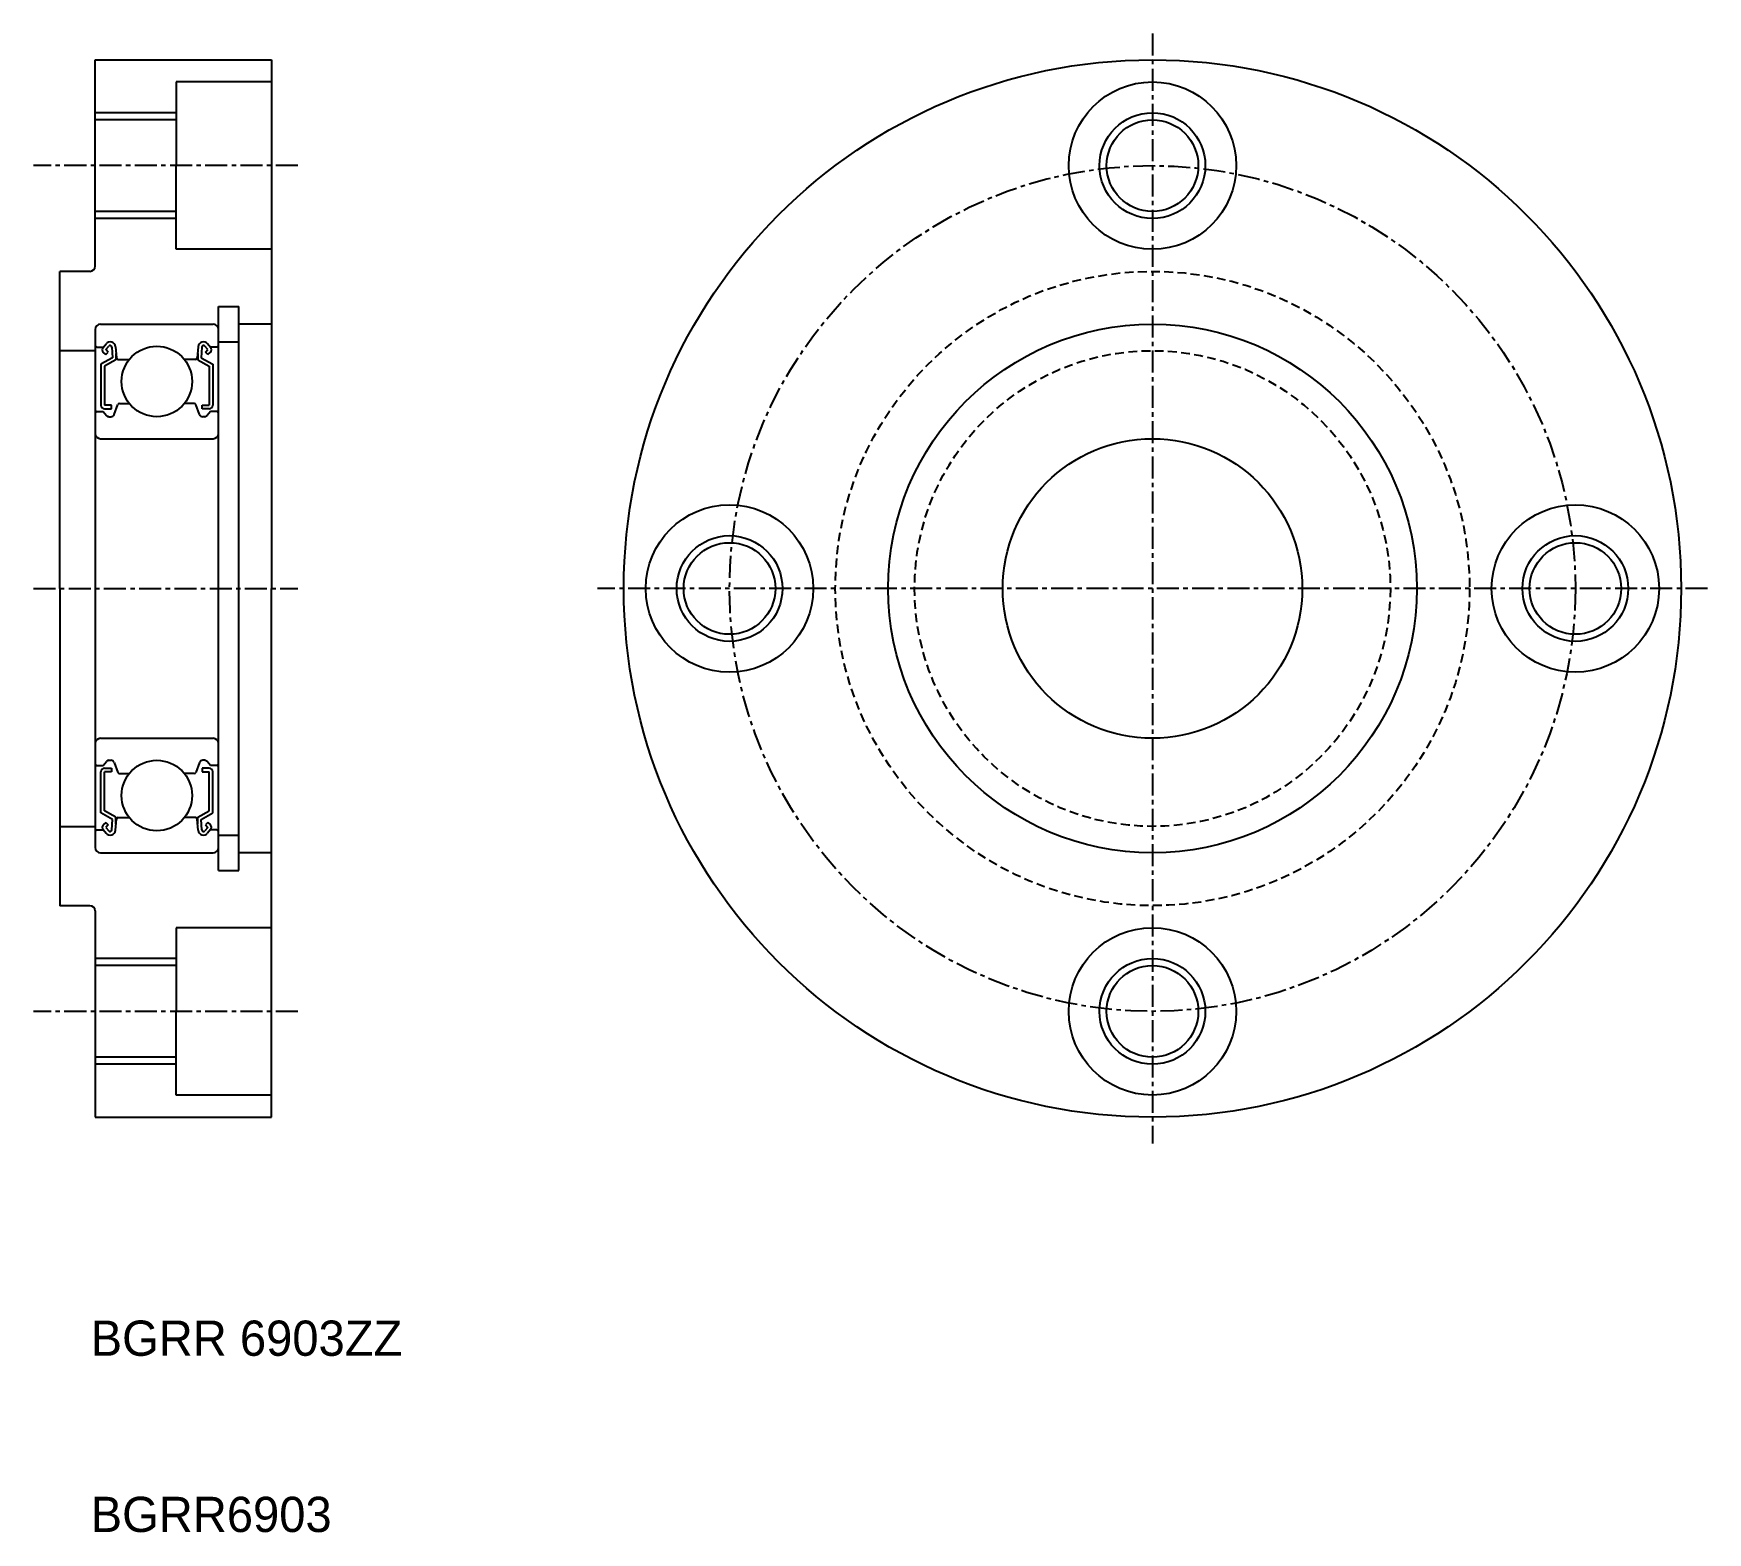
# Model space of a CAD drawing. Extents: x 138.5 to 233.5, y 56.9 to 142.
import ezdxf

# ---------------------------------------------------------------- set-up
doc = ezdxf.new("R2010")
doc.units = 0
doc.linetypes.add('CENTER', pattern=[2, 1.25, -0.25, 0.25, -0.25])
doc.linetypes.add('DASHED', pattern=[0.75, 0.5, -0.25])
doc.layers.get('0').update_dxf_attribs({"linetype": 'CONTINUOUS'})
doc.layers.add('CENTER', color=1, linetype='CENTER')

msp = doc.modelspace()

# ---------------------------------------------------------------- linework, layer by layer
at = {"color": 7, "linetype": 'CONTINUOUS'}
for p, q in [((141.981, 128.799), (141.981, 140.499)), ((141.981, 140.499), (151.981, 140.499)), ((151.981, 140.499), (151.981, 110.499)), ((151.981, 139.249), (146.581, 139.249)), ((146.581, 139.249), (146.581, 134.499)), ((146.581, 137.099), (141.981, 137.099)), ((146.581, 129.749), (146.581, 134.499)), ((146.581, 131.899), (141.981, 131.899)), ((151.981, 129.749), (146.581, 129.749)), ((139.981, 110.499), (139.981, 128.499)), ((141.681, 128.499), (139.981, 128.499)), ((148.981, 94.499), (148.981, 126.499)), ((148.981, 126.499), (150.141, 126.499)), ((150.141, 94.499), (150.141, 126.499)), ((142.281, 125.499), (148.681, 125.499)), ((151.981, 125.499), (150.141, 125.499)), ((141.981, 125.199), (141.981, 95.799)), ((148.981, 124.499), (150.141, 124.499)), ((139.981, 123.999), (141.981, 123.999)), ((142.081, 124.199), (142.441, 124.199)), ((142.962, 123.6), (142.312, 123.224)), ((142.429, 124.185), (142.6, 124.389)), ((142.583, 123.774), (142.441, 123.915)), ((142.583, 124.057), (142.753, 124.259)), ((142.724, 123.916), (142.583, 124.057)), ((142.583, 123.774), (142.724, 123.916)), ((142.929, 124.2), (142.962, 123.6)), ((143.129, 124.223), (143.184, 123.59)), ((143.162, 123.845), (143.162, 123.484)), ((147.832, 124.223), (147.778, 123.59)), ((147.8, 123.845), (147.8, 123.484)), ((148.032, 124.2), (148, 123.6)), ((148, 123.6), (148.65, 123.224)), ((148.379, 124.057), (148.209, 124.259)), ((148.238, 123.916), (148.379, 124.057)), ((148.379, 123.774), (148.238, 123.916)), ((148.532, 124.185), (148.361, 124.389)), ((148.379, 123.774), (148.52, 123.915)), ((148.881, 124.199), (148.521, 124.199)), ((142.312, 123.224), (142.312, 120.899)), ((143.162, 123.484), (142.512, 123.109)), ((142.512, 123.109), (142.512, 120.899)), ((143.283, 123.499), (143.919, 123.499)), ((147.678, 123.499), (147.042, 123.499)), ((147.8, 123.484), (148.45, 123.109)), ((148.45, 123.109), (148.45, 120.899)), ((148.65, 123.224), (148.65, 120.899)), ((142.912, 120.899), (142.512, 120.899)), ((142.512, 120.699), (142.912, 120.699)), ((142.912, 120.699), (142.912, 120.899)), ((143.059, 120.38), (143.261, 120.933)), ((143.355, 120.999), (143.919, 120.999)), ((147.607, 120.999), (147.042, 120.999)), ((147.902, 120.38), (147.701, 120.933)), ((148.05, 120.899), (148.45, 120.899)), ((148.05, 120.699), (148.05, 120.899)), ((148.45, 120.699), (148.05, 120.699)), ((142.081, 120.549), (142.431, 120.549)), ((142.431, 120.549), (142.622, 120.32)), ((142.775, 120.249), (142.872, 120.249)), ((148.186, 120.249), (148.09, 120.249)), ((148.531, 120.549), (148.339, 120.32)), ((148.881, 120.549), (148.531, 120.549)), ((142.281, 118.999), (148.681, 118.999)), ((139.981, 110.499), (139.981, 92.499)), ((151.981, 80.499), (151.981, 110.499)), ((142.281, 101.999), (148.681, 101.999)), ((142.775, 100.749), (142.872, 100.749)), ((148.186, 100.749), (148.09, 100.749)), ((142.081, 100.449), (142.431, 100.449)), ((142.312, 97.774), (142.312, 100.099)), ((142.431, 100.449), (142.622, 100.677)), ((142.512, 100.299), (142.912, 100.299)), ((142.912, 100.099), (142.512, 100.099)), ((142.512, 97.889), (142.512, 100.099)), ((142.912, 100.299), (142.912, 100.099)), ((143.059, 100.617), (143.261, 100.065)), ((143.355, 99.999), (143.919, 99.999)), ((147.607, 99.999), (147.042, 99.999)), ((147.902, 100.617), (147.701, 100.065)), ((148.45, 100.299), (148.05, 100.299)), ((148.05, 100.299), (148.05, 100.099)), ((148.05, 100.099), (148.45, 100.099)), ((148.531, 100.449), (148.339, 100.677)), ((148.45, 97.889), (148.45, 100.099)), ((148.881, 100.449), (148.531, 100.449)), ((148.65, 97.774), (148.65, 100.099)), ((143.162, 97.514), (142.512, 97.889)), ((147.8, 97.514), (148.45, 97.889)), ((139.981, 96.999), (141.981, 96.999)), ((142.962, 97.398), (142.312, 97.774)), ((142.583, 97.224), (142.441, 97.082)), ((142.583, 97.224), (142.724, 97.082)), ((142.724, 97.082), (142.583, 96.941)), ((142.583, 96.941), (142.753, 96.739)), ((142.929, 96.798), (142.962, 97.398)), ((143.129, 96.775), (143.184, 97.408)), ((143.162, 97.153), (143.162, 97.514)), ((143.283, 97.499), (143.919, 97.499)), ((143.442, 97.499), (143.442, 97.499)), ((143.601, 97.499), (143.601, 97.499)), ((147.678, 97.499), (147.042, 97.499)), ((147.832, 96.775), (147.778, 97.408)), ((147.8, 97.153), (147.8, 97.514)), ((148, 97.398), (148.65, 97.774)), ((148.032, 96.798), (148, 97.398)), ((148.379, 96.941), (148.209, 96.739)), ((148.379, 97.224), (148.238, 97.082)), ((148.238, 97.082), (148.379, 96.941)), ((148.379, 97.224), (148.52, 97.082)), ((142.081, 96.799), (142.441, 96.799)), ((142.429, 96.813), (142.6, 96.608)), ((148.532, 96.813), (148.361, 96.608)), ((148.881, 96.799), (148.521, 96.799)), ((148.981, 96.499), (150.141, 96.499)), ((142.281, 95.499), (148.681, 95.499)), ((151.981, 95.499), (150.141, 95.499)), ((148.981, 94.499), (150.141, 94.499)), ((141.681, 92.499), (139.981, 92.499)), ((141.981, 92.199), (141.981, 80.499)), ((146.581, 91.249), (146.581, 86.499)), ((151.981, 91.249), (146.581, 91.249)), ((146.581, 89.099), (141.981, 89.099)), ((146.581, 81.749), (146.581, 86.499)), ((146.581, 83.899), (141.981, 83.899)), ((151.981, 81.749), (146.581, 81.749)), ((141.981, 80.499), (151.981, 80.499))]:
    msp.add_line(p, q, dxfattribs=at)
at = {"color": 3, "linetype": 'CONTINUOUS'}
for p, q in [((146.581, 137.499), (141.981, 137.499)), ((146.581, 131.499), (141.981, 131.499)), ((146.581, 89.499), (141.981, 89.499)), ((146.581, 83.499), (141.981, 83.499))]:
    msp.add_line(p, q, dxfattribs=at)
at = {"color": 7, "linetype": 'CONTINUOUS'}
for centre, radius in [((201.981, 110.499), 30), ((201.981, 134.499), 4.75), ((201.981, 134.499), 2.6), ((201.981, 110.499), 15), ((145.481, 122.249), 2), ((201.981, 110.499), 8.5), ((177.981, 110.499), 4.75), ((225.981, 110.499), 4.75), ((177.981, 110.499), 2.6), ((225.981, 110.499), 2.6), ((145.481, 98.749), 2), ((201.981, 86.499), 4.75), ((201.981, 86.499), 2.6)]:
    msp.add_circle(centre, radius, dxfattribs=at)
at = {"color": 3, "linetype": 'CONTINUOUS'}
for centre in [(201.981, 134.499), (177.981, 110.499), (225.981, 110.499), (201.981, 86.499)]:
    msp.add_circle(centre, 3, dxfattribs=at)
at = {"color": 3, "linetype": 'DASHED'}
for radius in [18, 13.5]:
    msp.add_circle((201.981, 110.499), radius, dxfattribs=at)
at = {"color": 7, "linetype": 'CONTINUOUS'}
for centre, radius, start, end in [((141.681, 128.799), 0.3, 270, 0), ((142.281, 125.199), 0.3, 90, 180), ((148.681, 125.199), 0.3, 0, 90), ((142.83, 124.197), 0.3, 4.93473, 140.13812), ((148.131, 124.197), 0.3, 39.86188, 175.06527), ((142.081, 124.299), 0.1, 180, 270), ((142.583, 124.057), 0.2, 140.13812, 225), ((142.829, 124.195), 0.1, 3.10146, 139.95138), ((143.283, 123.599), 0.1, 184.93473, 269.9991), ((147.678, 123.599), 0.1, 270.0009, 355.06527), ((148.132, 124.195), 0.1, 40.04862, 176.89854), ((148.379, 124.057), 0.2, 315, 39.86188), ((148.881, 124.299), 0.1, 270, 0), ((142.512, 120.899), 0.2, 180, 270), ((143.355, 120.899), 0.1, 90, 159.99123), ((147.607, 120.899), 0.1, 20.00877, 90), ((148.45, 120.899), 0.2, 270, 0), ((142.081, 120.449), 0.1, 90, 180), ((142.775, 120.449), 0.2, 219.97741, 270), ((142.872, 120.449), 0.2, 270, 339.99123), ((148.09, 120.449), 0.2, 200.00877, 270), ((148.186, 120.449), 0.2, 270, 320.02259), ((148.881, 120.449), 0.1, 0, 90), ((142.281, 119.299), 0.3, 180, 270), ((148.681, 119.299), 0.3, 270, 0), ((142.281, 101.699), 0.3, 90, 180), ((148.681, 101.699), 0.3, 0, 90), ((142.775, 100.549), 0.2, 90, 140.02259), ((142.872, 100.549), 0.2, 20.00877, 90), ((148.09, 100.549), 0.2, 90, 159.99123), ((148.186, 100.549), 0.2, 39.97741, 90), ((142.081, 100.549), 0.1, 180, 270), ((142.512, 100.099), 0.2, 90, 180), ((143.355, 100.099), 0.1, 200.00877, 270), ((147.607, 100.099), 0.1, 270, 339.99123), ((148.45, 100.099), 0.2, 0, 90), ((148.881, 100.549), 0.1, 270, 0), ((142.583, 96.941), 0.2, 135, 219.86188), ((143.283, 97.399), 0.1, 90.0009, 175.06527), ((147.678, 97.399), 0.1, 4.93473, 89.9991), ((148.379, 96.941), 0.2, 320.13812, 45), ((142.081, 96.699), 0.1, 90, 180), ((142.83, 96.801), 0.3, 219.86188, 355.06527), ((142.829, 96.803), 0.1, 220.04862, 356.89854), ((148.131, 96.801), 0.3, 184.93473, 320.13812), ((148.132, 96.803), 0.1, 183.10146, 319.95138), ((148.881, 96.699), 0.1, 0, 90), ((142.281, 95.799), 0.3, 180, 270), ((148.681, 95.799), 0.3, 270, 0), ((141.681, 92.199), 0.3, 0, 90)]:
    msp.add_arc(centre, radius, start, end, dxfattribs=at)
at = {"layer": 'CENTER', "color": 1, "linetype": 'CENTER'}
for p, q in [((201.981, 141.999), (201.981, 78.999)), ((153.481, 134.499), (138.481, 134.499)), ((138.481, 110.499), (153.481, 110.499)), ((233.481, 110.499), (170.481, 110.499)), ((153.481, 86.499), (138.481, 86.499))]:
    msp.add_line(p, q, dxfattribs=at)
msp.add_circle((201.981, 110.499), 24, dxfattribs=at)

# ---------------------------------------------------------------- texts
at = {"color": 7, "linetype": 'CONTINUOUS'}
for s, p in [('BGRR 6903ZZ', (141.725, 66.952)), ('BGRR6903', (141.725, 56.952))]:
    msp.add_text(s, height=2, dxfattribs=at).set_placement(p)

doc.saveas('drawing.dxf')
